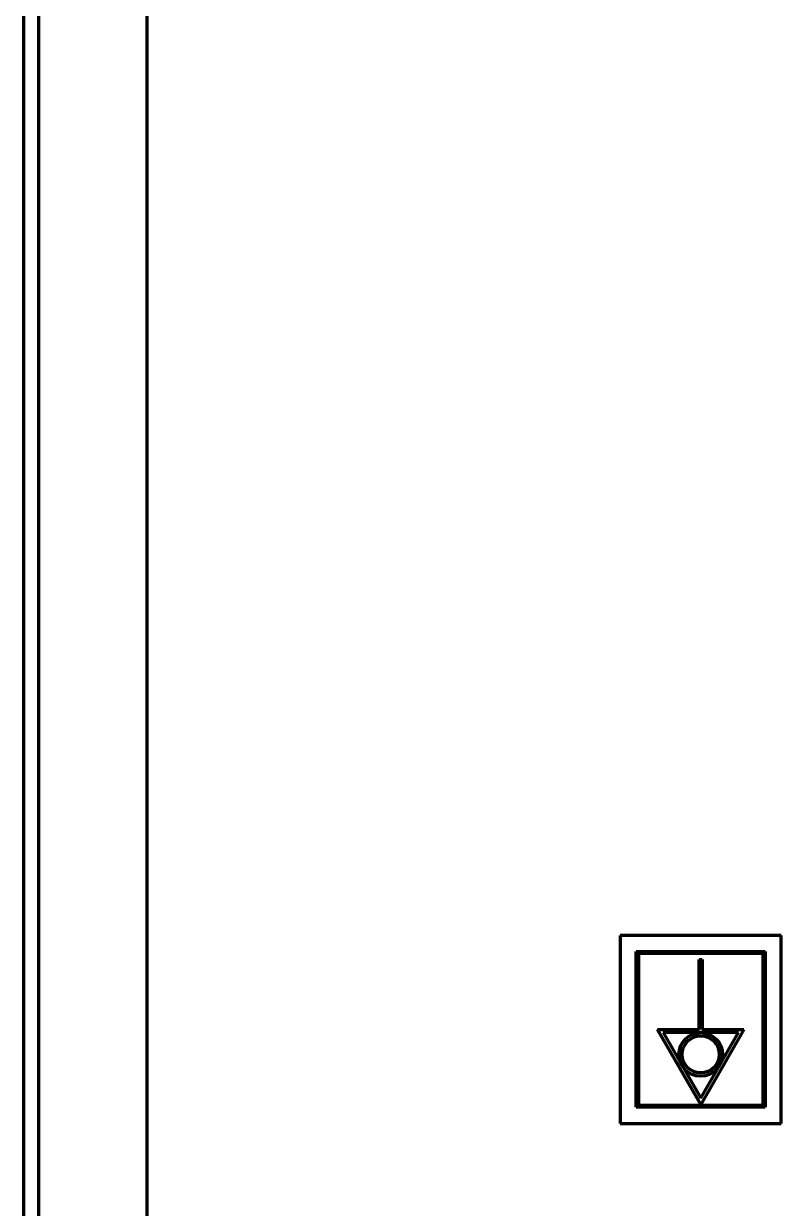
# Model space of a CAD drawing. Header units: inches. Extents: x 904 to 7172, y 213 to 5528.
# Drawn here: x 6243.6 to 6384.6, y 2106.4 to 2326.9 of the extents above; entities that cross this region are included whole.
import ezdxf

# ---------------------------------------------------------------- set-up
doc = ezdxf.new("R2010")
doc.units = ezdxf.units.IN

msp = doc.modelspace()

# ---------------------------------------------------------------- linework, layer by layer
at = {"linetype": 'Continuous', "lineweight": 70}
for p, q in [((6243.64, 2038.72), (6243.64, 3690.24)), ((6266.64, 2059.72), (6266.64, 2377.32)), ((6246.44, 2064.52), (6246.44, 2373.22)), ((6384.64, 2157.22), (6354.64, 2157.22)), ((6354.64, 2157.22), (6354.64, 2122.22)), ((6384.64, 2122.22), (6384.64, 2157.22)), ((6357.64, 2154.22), (6381.64, 2154.22)), ((6357.64, 2125.22), (6357.64, 2154.22)), ((6358.04, 2153.82), (6358.04, 2125.62)), ((6381.24, 2153.82), (6358.04, 2153.82)), ((6369.34, 2152.72), (6369.94, 2152.72)), ((6369.34, 2139.72), (6369.34, 2152.72)), ((6369.94, 2152.72), (6369.94, 2139.72)), ((6381.24, 2125.62), (6381.24, 2153.82)), ((6381.64, 2154.22), (6381.64, 2125.22)), ((6361.59, 2139.72), (6369.34, 2139.72)), ((6369.64, 2125.72), (6361.59, 2139.72)), ((6376.65, 2139.12), (6362.63, 2139.12)), ((6362.63, 2139.12), (6369.64, 2126.93)), ((6377.69, 2139.72), (6369.64, 2125.72)), ((6369.64, 2126.93), (6376.65, 2139.12)), ((6369.94, 2139.72), (6377.69, 2139.72)), ((6381.64, 2125.22), (6357.64, 2125.22)), ((6358.04, 2125.62), (6381.24, 2125.62)), ((6354.64, 2122.22), (6384.64, 2122.22))]:
    msp.add_line(p, q, dxfattribs=at)
for radius in [4.05, 3.45]:
    msp.add_circle((6369.64, 2135.06), radius, dxfattribs=at)

doc.saveas('drawing.dxf')
